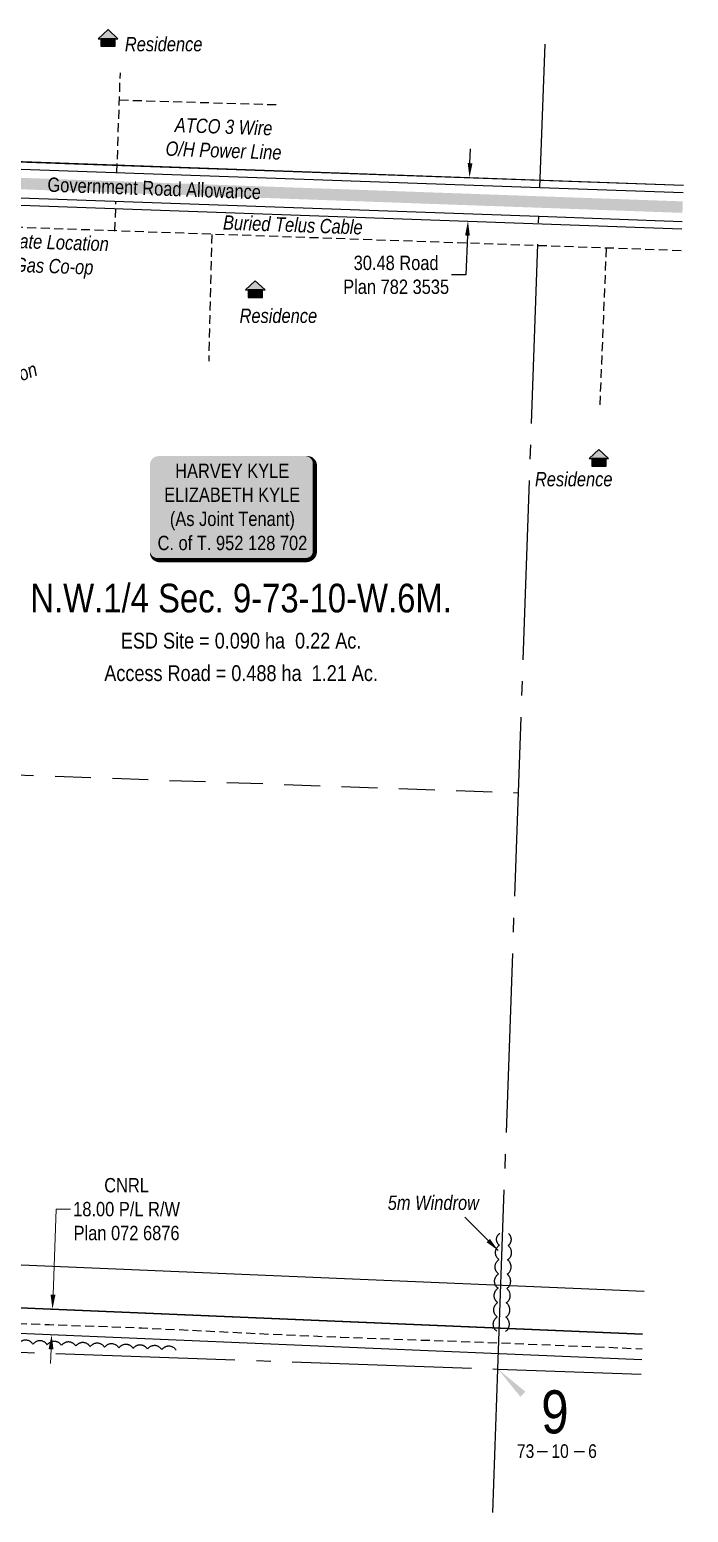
# Model space of a CAD drawing. Extents: x 342028 to 345485, y 6131149 to 6132889.
# Drawn here: x 342624 to 343084, y 6131833 to 6132868 of the extents above; entities that cross this region are included whole.
import ezdxf
from ezdxf.enums import TextEntityAlignment as Align

# ---------------------------------------------------------------- set-up
doc = ezdxf.new("R2010")
doc.units = 0
doc.header["$LTSCALE"] = 5
doc.header["$PDSIZE"] = 0.5
for name, pattern in [('0', [1, 1, 0]), ('foc-LSD', [8, 5, -3]), ('foc-QUARTERLINE', [33, 25, -3, 2, -3]), ('UG_PIPE', [1.875, 1.25, -0.625])]:
    doc.linetypes.add(name, pattern=pattern)
doc.layers.get('Defpoints').update_dxf_attribs({"color": 9})
for name, color, linetype in [('10', 1, 'Continuous'), ('9', 3, 'Continuous'), ('AS-OWNER', 7, 'Continuous'), ('AS-PIPE-UG', 44, 'UG_PIPE'), ('AS-PIPE-UG-T', 44, 'Continuous'), ('AS-POWER', 104, 'foc-POWER'), ('AS-POWER-T', 104, 'Continuous'), ('AS-RESIDENCE', 14, 'Continuous'), ('AS-ROADS', 254, 'Continuous'), ('AS-TELUS', 224, 'foc-TEL'), ('C-RW', 13, 'Continuous'), ('C-SYMBOL', 7, 'Continuous'), ('L-AREAREQUIRED', 7, 'Continuous'), ('L-QSEC', 8, 'foc-QUARTERLINE'), ('L-ROAD-T', 7, 'Continuous'), ('L-SEC', 7, 'Continuous'), ('L-SECLBL', 7, 'Continuous'), ('L-SECTION-LSD', 7, 'foc-LSD'), ('L-TITLEDB', 4, 'Continuous'), ('L-TITLEDB-T', 4, 'Continuous'), ('T-BUSH', 110, '0'), ('T-BUSH-T', 110, 'Continuous')]:
    doc.layers.add(name, color=color, linetype=linetype)
doc.layers.add('C-RW-T', color=13, linetype='Continuous', lineweight=9)
doc.layers.add('T-TEXT', color=48, linetype='Continuous', lineweight=18)
doc.styles.add('100L', font='ARIALN.TTF', dxfattribs={"height": 11})
doc.styles.add('175L', font='ARIALN.TTF', dxfattribs={"height": 20})
doc.styles.add('80', font='ARIALN.TTF', dxfattribs={"height": 10})
doc.styles.add('80CG', font='ARIALN.TTF', dxfattribs={"height": 10})
doc.styles.add('80L', font='ARIALN.TTF', dxfattribs={"height": 10})
doc.styles.add('80LS', font='ARIALNI.TTF', dxfattribs={"height": 10})
doc.styles.add('foc-LtypeFont', font='ARIALN.TTF', dxfattribs={"height": 7.35})
doc.styles.add('SIMPLEX', font='ARIALN.TTF')
doc.styles.add('TXT', font='ARIALN.TTF', dxfattribs={"height": 0.2})
doc.linetypes.add('foc-POWER', pattern='A,6,-1,["P",foc-LtypeFont,S=0.2,R=0,X=-0.625,Y=-0.75],-1.24,4', length=12.24)
doc.linetypes.add('foc-POWER-NOLINE', pattern='A,0,-4,["P",foc-LtypeFont,S=0.2,R=0,X=-0.625,Y=-0.75],-8.24', length=12.24)
doc.linetypes.add('foc-TEL', pattern='A,2,-1,["T",foc-LtypeFont,S=0.2,R=0,X=-0.425,Y=-0.75],-1.24,8', length=12.24)
doc.linetypes.add('foc-TEL-NOLINE', pattern='A,0,-2,["T",foc-LtypeFont,S=0.2,R=0,X=-0.425,Y=-0.75],-10.24', length=12.24)
doc.dimstyles.new('Compass 5 000', dxfattribs={"dimscale": 5, "dimtxt": 9, "dimasz": 2, "dimexe": 0.2, "dimexo": 0.0625, "dimgap": 0.5, "dimtad": 0, "dimtih": 1, "dimtoh": 1, "dimzin": 0, "dimdsep": 46, "dimtxsty": '80CG', "dimcen": 0.1, "dimse1": 1, "dimse2": 1, "dimclrd": 256, "dimclrt": 256, "dimaunit": 1, "dimadec": 4, "dimazin": 0, "dimtfac": 0.06, "dimtofl": 0, "dimtmove": 0, "dimatfit": 1, "dimfxl": 0.2, "dimtolj": 1, "dimtzin": 0, "dimlwd": -1, "dimarcsym": 0})

# ---------------------------------------------------------------- blocks, each defined once
blk = doc.blocks.new('L-SECLBL')
at = {"layer": '9', "color": 7}
for p, q in [((-5.1, -27.8), (-12.3, -27.8)), ((20.7, -27.8), (13.5, -27.8))]:
    blk.add_line(p, q, dxfattribs=at)
at = {"layer": '10', "color": 2, "style": 'SIMPLEX'}
blk.add_attdef('SEC', text='', height=30, dxfattribs=at).set_placement((0, 0), align=Align.MIDDLE)
at = {"layer": '10', "color": 5, "style": '80L'}
blk.add_attdef('TWP', text='', height=9.5, dxfattribs=at).set_placement((-14.4, -27.4), align=Align.MIDDLE_RIGHT)
blk.add_attdef('RGE', text='', height=9.5, dxfattribs=at).set_placement((3.6, -27.4), align=Align.MIDDLE_CENTER)
blk.add_attdef('MER', text='', height=9.5, dxfattribs=at).set_placement((23.2, -27.4), align=Align.MIDDLE_LEFT)
blk = doc.blocks.new('*U439')
h = blk.add_hatch(color=59)
edge = h.paths.add_edge_path()
edge.add_line((-51.5, -37), (51.5, -37))
edge.add_arc((51.5, -31), 6, 270, 360)
edge.add_line((57.5, -31), (57.5, 29.5))
edge.add_arc((51.5, 29.5), 6, 0, 90)
edge.add_line((51.5, 35.5), (-51.5, 35.5))
edge.add_arc((-51.5, 29.5), 6, 90, 180)
edge.add_line((-57.5, 29.5), (-57.5, -31))
edge.add_arc((-51.5, -31), 6, 180, 270)
at = {"color": 1, "flags": 128}
blk.add_lwpolyline([(-51.5, -37, 3, 3, 0), (51.5, -37, 3, 3, 0.414214), (57.5, -31, 3, 3, 0), (57.5, 29.5, 3, 0, 0.414214), (51.5, 35.5, 0, 0, 0), (-51.5, 35.5, 0, 0, 0.414214), (-57.5, 29.5, 0, 0, 0), (-57.5, -31, 0, 3, 0.414214)], format="xyseb", close=True, dxfattribs=at)
blk.add_lwpolyline([(-36.9, -26.4, 0, 7.5, 0), (0, 0, 0, 0, 0)], format="xyseb", dxfattribs=at)
at = {"color": 1, "style": '80'}
blk.add_attdef('ENTER_TEXT_001', (-36, -5), '', height=10, dxfattribs=at)
blk = doc.blocks.new('res_occ')
for points in [[(0.1, 0.89), (-1.26, -0.37), (1.46, -0.37)], [(-0.9, -1.43), (1.1, -1.43), (1.1, -0.37), (-0.9, -0.37)]]:
    blk.add_hatch(color=14).paths.add_polyline_path(points)
at = {"color": 14}
for points in [[(0.1, 0.89), (-1.26, -0.37), (1.46, -0.37)], [(-0.9, -1.43), (1.1, -1.43), (1.1, -0.37), (-0.9, -0.37)]]:
    blk.add_lwpolyline(points, close=True, dxfattribs=at)
blk = doc.blocks.new('*D436')
at = {"layer": 'C-RW-T', "transparency": 16777216}
for p, q in [((342640.5, 6131985.2), (342642.7, 6132044.9)), ((342642.7, 6132044.9), (342652.7, 6132044.9)), ((342639.1, 6131947.2), (342638.7, 6131937.2))]:
    blk.add_line(p, q, dxfattribs=at)
for points in [[(342638.8, 6131985.3), (342642.2, 6131985.2), (342640.1, 6131975.2)], [(342637.4, 6131947.3), (342640.8, 6131947.2), (342639.5, 6131957.2)]]:
    blk.add_solid(points, dxfattribs=at)
at = {"layer": 'Defpoints', "color": 0, "transparency": 16777216}
for p in [(342632.2, 6131975.5), (342640.1, 6131975.2), (342631.6, 6131957.5)]:
    blk.add_point(p, dxfattribs=at)
at = {"layer": 'C-RW-T', "transparency": 16777216, "insert": (342691.8, 6132044.9), "char_height": 10, "attachment_point": 5, "style": '80CG'}
blk.add_mtext('\\A1;CNRL\\P18.00 P/L R/W\\PPlan 072 6876', dxfattribs=at)
blk = doc.blocks.new('*D437')
at = {"layer": 'Defpoints', "color": 0, "transparency": 16777216}
for p in [(342920.9, 6132764.8), (342919.9, 6132734.3), (342929.9, 6132734)]:
    blk.add_point(p, dxfattribs=at)
at = {"layer": 'L-TITLEDB-T', "transparency": 16777216}
for p, q in [((342931.3, 6132774.4), (342931.7, 6132784.4)), ((342929.5, 6132724), (342928.5, 6132696.5)), ((342928.5, 6132696.5), (342918.5, 6132696.5))]:
    blk.add_line(p, q, dxfattribs=at)
for points in [[(342929.7, 6132774.5), (342933, 6132774.3), (342931, 6132764.4)], [(342927.9, 6132724), (342931.2, 6132723.9), (342929.9, 6132734)]]:
    blk.add_solid(points, dxfattribs=at)
at = {"layer": 'L-TITLEDB-T', "transparency": 16777216, "insert": (342879.8, 6132696.5), "char_height": 10, "attachment_point": 5, "style": '80CG'}
blk.add_mtext('\\A1;30.48 Road\\PPlan 782 3535', dxfattribs=at)

msp = doc.modelspace()

# ---------------------------------------------------------------- linework, layer by layer
at = {"layer": 'AS-PIPE-UG', "flags": 128}
for points in [[(342685.068, 6132767.887), (342687.448, 6132837.37)], [(342686.802, 6132818.52), (342797.524, 6132815.236)], [(343078.53, 6132713.396), (342193.794, 6132744.357), (342180.241, 6132745.484), (342177.236, 6132745.484), (342177.831, 6132765.786)], [(342683.671, 6132727.113), (342684.379, 6132747.786)], [(342751.254, 6132724.754), (342749.073, 6132636.233)], [(343026.31, 6132715.154), (343021.807, 6132605.307)], [(342136.965, 6132039.012), (342175.493, 6132036.766), (342187.032, 6132033.942), (342195.265, 6132031.414), (342198.538, 6132029.527), (342205.883, 6132024.664), (342236.638, 6132003.692), (342255.984, 6131988.734), (342269.947, 6131980.072), (342273.97, 6131978.497), (342280.999, 6131976.614), (342292.432, 6131973.814), (342310.966, 6131972.082), (342359.084, 6131970.492), (342459.279, 6131968.832), (342541.082, 6131967.064), (342601.099, 6131965.64), (342637.86, 6131964.424), (342702.535, 6131962.163), (342791.066, 6131957.789), (342841.322, 6131955.653), (342943.425, 6131952.025), (343036.024, 6131948.244), (343051.356, 6131947.413)]]:
    msp.add_lwpolyline(points, dxfattribs=at)
at = {"layer": 'AS-POWER', "linetype": 'foc-POWER-NOLINE', "flags": 128}
msp.add_lwpolyline([(342177.927, 6132790.747), (342980.247, 6132762.653), (343080.151, 6132759.093)], dxfattribs=at)
at = {"layer": 'AS-ROADS', "const_width": 7.998, "flags": 128}
msp.add_lwpolyline([(343079.607, 6132743.765), (342821.4, 6132752.991), (342660.487, 6132758.677), (342446.782, 6132766.45), (342313.349, 6132771.209), (342250.102, 6132773.243), (342168.61, 6132775.886), (342072.448, 6132779.454), (342056.957, 6132779.986)], dxfattribs=at)
at = {"layer": 'AS-TELUS', "linetype": 'foc-TEL-NOLINE', "flags": 128}
msp.add_lwpolyline([(342176.617, 6132765.829), (342979.34, 6132737.375), (343079.254, 6132733.814)], dxfattribs=at)
at = {"layer": 'C-RW', "flags": 128}
for points in [[(343051.724, 6131957.782), (342600.476, 6131976.875), (342355.409, 6131982.874), (342377.388, 6132604.897), (342361.866, 6132687.697), (342364.205, 6132754.045), (342394.18, 6132752.988), (342391.958, 6132689.959), (342407.48, 6132607.158), (342386.455, 6132012.128), (342601.477, 6132006.853), (343052.788, 6131987.768)], [(343051.086, 6131939.798), (342951.669, 6131943.999), (342599.876, 6131958.888), (342281.185, 6131966.69), (342185.518, 6132026.341), (342150.204, 6132029.553), (342150.85, 6132047.557), (342191.984, 6132043.861), (342287.138, 6131984.546), (342600.476, 6131976.875), (342952.307, 6131961.934), (343051.723, 6131957.747)]]:
    msp.add_lwpolyline(points, dxfattribs=at)
at = {"layer": 'L-QSEC'}
for p, q in [((342980.061, 6132757.475), (342983.646, 6132857.389)), ((342950.818, 6131933.394), (342979.34, 6132737.375)), ((342947.274, 6131833.479), (342950.818, 6131933.394))]:
    msp.add_line(p, q, dxfattribs=at)
at = {"layer": 'L-QSEC', "flags": 128}
for points in [[(342147.772, 6131961.758), (342950.818, 6131933.394)], [(342950.818, 6131933.394), (343050.734, 6131929.865)]]:
    msp.add_lwpolyline(points, dxfattribs=at)
at = {"layer": 'L-SEC', "flags": 128}
for points in [[(342177.33, 6132785.936), (342980.052, 6132757.475)], [(342177.334, 6132785.936), (342980.061, 6132757.475)], [(342176.618, 6132765.836), (342979.34, 6132737.375)], [(342980.061, 6132757.475), (343079.967, 6132753.914)], [(342979.34, 6132737.375), (343079.254, 6132733.814)]]:
    msp.add_lwpolyline(points, dxfattribs=at)
at = {"layer": 'L-SECLBL', "flags": 128}
msp.add_lwpolyline([(342950.818, 6131933.394, 0, 4.999, 0), (342968.255, 6131915.795, 0, 0, 0)], format="xyseb", dxfattribs=at)
at = {"layer": 'L-SECTION-LSD', "flags": 128}
msp.add_lwpolyline([(342162.194, 6132363.788), (342965.079, 6132335.385)], dxfattribs=at)
at = {"layer": 'L-TITLEDB', "flags": 128}
for points in [[(342177.506, 6132791.121), (342554.065, 6132777.842), (343080.151, 6132759.093)], [(342980.247, 6132762.653), (343080.151, 6132759.093)], [(342176.432, 6132760.666), (342552.991, 6132747.388), (343079.07, 6132728.639)]]:
    msp.add_lwpolyline(points, dxfattribs=at)
at = {"layer": 'T-BUSH', "flags": 128}
for points in [[(342950.025, 6131959.78, -0.52056705), (342950.332, 6131969.773, -0.52056705), (342950.64, 6131979.766, -0.52056705), (342950.947, 6131989.759, -0.52056705), (342951.254, 6131999.752, -0.52056705), (342951.561, 6132009.746, -0.52056705), (342951.868, 6132019.739, -0.52056705), (342952.124, 6132028.054, -0.52056705)], [(342956.021, 6131959.596, 0.52056705), (342956.328, 6131969.589, 0.52056705), (342956.635, 6131979.582, 0.52056705), (342956.943, 6131989.575, 0.52056705), (342957.25, 6131999.568, 0.52056705), (342957.557, 6132009.561, 0.52056705), (342957.864, 6132019.554, 0.52056705), (342958.12, 6132027.87, 0.52056705)], [(342726.377, 6131946.529, 0.52056705), (342716.388, 6131946.952, 0.52056705), (342706.399, 6131947.375, 0.52056705), (342696.41, 6131947.798, 0.52056705), (342686.421, 6131948.22, 0.52056705), (342676.432, 6131948.643, 0.52056705), (342666.443, 6131949.066, 0.52056705), (342656.455, 6131949.489, 0.52056705), (342646.466, 6131949.911, 0.52056705), (342636.477, 6131950.334, 0.52056705), (342626.488, 6131950.757, 0.52056705), (342616.499, 6131951.18, 0.52056705), (342606.51, 6131951.602, 0.52056705), (342596.52, 6131951.979, 0.52056705), (342586.526, 6131952.253, 0.52056705), (342576.532, 6131952.528, 0.52056705), (342566.538, 6131952.802, 0.52056705), (342556.544, 6131953.076, 0.52056705), (342546.55, 6131953.351, 0.52056705), (342536.556, 6131953.625, 0.52056705), (342526.562, 6131953.899, 0.52056705), (342516.567, 6131954.174, 0.52056705), (342506.573, 6131954.448, 0.52056705), (342496.579, 6131954.722, 0.52056705), (342486.585, 6131954.997, 0.52056705), (342476.591, 6131955.271, 0.52056705), (342466.597, 6131955.545, 0.52056705), (342456.603, 6131955.82, 0.52056705), (342446.609, 6131956.094, 0.52056705), (342436.615, 6131956.368, 0.52056705), (342426.284, 6131956.652, 0.52056705)]]:
    msp.add_lwpolyline(points, format="xyb", dxfattribs=at)

# ---------------------------------------------------------------- block references
at = {"layer": 'AS-OWNER'}
ref = msp.add_blockref('*U439', (342765.6, 6132534.627), dxfattribs=dict(at, xscale=0.99978011, yscale=0.99978011, zscale=0.99978011))
ref.add_attrib('ENTER_TEXT_001', 'HARVEY KYLE', (342725.69, 6132554.882), dxfattribs={"layer": '0', "color": 1, "height": 9.9978, "style": '80'})
ref.add_attrib('ENTER_TEXT_002', 'ELIZABETH KYLE', (342718.035, 6132538.219), dxfattribs={"layer": '0', "color": 1, "height": 9.9978, "style": '80'})
ref.add_attrib('ENTER_TEXT_003', '(As Joint Tenant)', (342721.994, 6132521.385), dxfattribs={"layer": '0', "color": 1, "height": 9.9978, "style": '80'})
ref.add_attrib('ENTER_TEXT_004', 'C. of T. 952 128 702', (342713.411, 6132504.545), dxfattribs={"layer": '0', "color": 1, "height": 9.9978, "style": '80'})
at = {"layer": 'AS-RESIDENCE', "xscale": 4.998900549999924, "yscale": 4.998900549999924, "zscale": 4.998900549999924}
for p in [(342678.349, 6132863.094), (342781.077, 6132687.883), (343020.703, 6132570.317)]:
    msp.add_blockref('res_occ', p, dxfattribs=at)
at = {"layer": 'L-SECLBL', "xscale": 0.99978011, "yscale": 0.99978011, "zscale": 0.99978011}
msp.add_blockref('L-SECLBL', (342990.551, 6131903.586), dxfattribs=at).add_auto_attribs({'SEC': '9', 'TWP': '73', 'RGE': '10', 'MER': '6'})

# ---------------------------------------------------------------- texts
at = {"layer": 'AS-PIPE-UG-T', "insert": (342568.828, 6132726.871), "char_height": 9.9978, "attachment_point": 1, "rotation": 358.001047, "style": '80L'}
msp.add_mtext_dynamic_manual_height_columns('\\pi0.062152;{\\fArial Narrow|b0|i1|c0|p34;Approximate Location\\P\\pi10.247;ATCO Gas Co-op}', width=110.63206, gutter_width=49.989, heights=[0], dxfattribs=at)
at = {"layer": 'AS-POWER-T', "insert": (342719.233, 6132806.364), "char_height": 9.9978, "attachment_point": 1, "rotation": 357.973906, "style": '80L'}
msp.add_mtext_dynamic_manual_height_columns('\\pi6.4265;{\\fArial Narrow|b0|i1|c0|p34;ATCO 3 Wire\\P\\pi0.57511;O/H Power Line}', width=80.65525, gutter_width=49.989, heights=[0], dxfattribs=at)
at = {"layer": 'AS-RESIDENCE', "char_height": 9.9978, "attachment_point": 1, "style": '80L'}
for insert in [(342690.604, 6132862.45), (342770.607, 6132672.985), (342976.602, 6132559.055)]:
    msp.add_mtext_dynamic_manual_height_columns('{\\fArial Narrow|b0|i1|c0|p34;Residence}', width=34.11404, gutter_width=49.989, heights=[0], dxfattribs=dict(at, insert=insert))
at = {"layer": 'AS-TELUS', "insert": (342759.276, 6132738.125), "char_height": 9.9978, "attachment_point": 1, "rotation": 357.958867, "style": 'TXT'}
msp.add_mtext_dynamic_manual_height_columns('{\\fArial Narrow|b0|i1|c0|p34;Buried Telus Cable}', width=97.21368, gutter_width=1, heights=[0], dxfattribs=at)
at = {"layer": 'C-SYMBOL', "color": 3, "style": '175L'}
msp.add_text('N.W.1/4 Sec. 9-73-10-W.6M.', height=19.9956, dxfattribs=at).set_placement((342771.689, 6132455.113), align=Align.BOTTOM_CENTER)
at = {"layer": 'L-AREAREQUIRED', "color": 5, "style": '100L'}
for s, p in [('ESD Site = 0.090 ha  0.22 Ac.', (342771.689, 6132432.618)), ('Access Road = 0.488 ha  1.21 Ac.', (342771.689, 6132409.961))]:
    msp.add_text(s, height=10.99758, dxfattribs=at).set_placement(p, align=Align.BOTTOM_CENTER)
at = {"layer": 'L-ROAD-T', "style": '80L'}
msp.add_text('Government Road Allowance', height=9.9978, rotation=357.971317, dxfattribs=at).set_placement((342711.065, 6132756.907), align=Align.MIDDLE_CENTER)
at = {"layer": 'T-BUSH-T', "insert": (342873.948, 6132054.406), "char_height": 9.9978, "attachment_point": 1, "style": '80L'}
msp.add_mtext_dynamic_manual_height_columns('{\\fArial Narrow|b0|i1|c0|p34;5m Windrow}', width=67.92028, gutter_width=49.989, heights=[0], dxfattribs=at)
at = {"layer": 'T-TEXT', "style": '80LS'}
msp.add_text('Cultivation', height=9.9978, rotation=20, dxfattribs=at).set_placement((342603.68, 6132622.231), align=Align.MIDDLE_CENTER)

# ---------------------------------------------------------------- dimensions: what is measured, and where the dimension line sits
at = {"layer": 'C-RW-T'}
dim = msp.add_linear_dim(base=(342640.118, 6131975.234), p1=(342631.582, 6131957.502), p2=(342632.245, 6131975.524), angle=87.893459, text='CNRL\\P18.00 P/L R/W\\PPlan 072 6876', dimstyle='Compass 5 000', dxfattribs=at)
dim.commit()
dim.dimension.update_dxf_attribs({"geometry": '*D436', "text_midpoint": (342691.767, 6132044.926), "dimtype": 161})
at = {"layer": 'L-TITLEDB-T'}
dim = msp.add_linear_dim(base=(342929.884, 6132733.956), p1=(342920.945, 6132764.767), p2=(342919.859, 6132734.313), angle=267.958867, text='30.48 Road\\PPlan 782 3535', dimstyle='Compass 5 000', dxfattribs=at)
dim.commit()
dim.dimension.update_dxf_attribs({"geometry": '*D437', "text_midpoint": (342879.781, 6132696.514), "dimtype": 161})

# ---------------------------------------------------------------- leaders
at = {"layer": 'T-BUSH-T'}
msp.add_leader([(342951.074, 6132016.007), (342927.685, 6132039.382)], dimstyle='Compass 5 000', dxfattribs=at)

doc.saveas('drawing.dxf')
